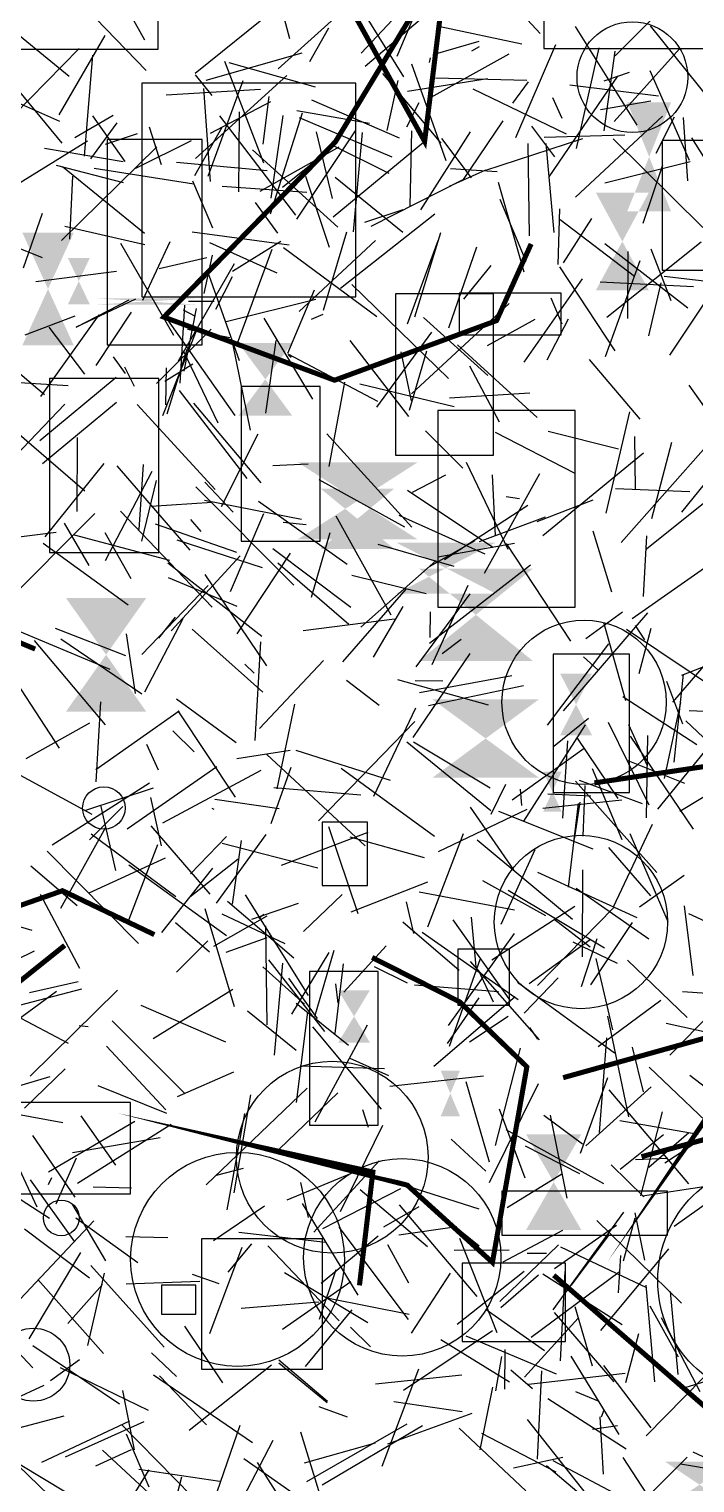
# Model space of a CAD drawing. Extents: x 39652501 to 39653363, y 39457785 to 39458687.
# Drawn here: x 39653187 to 39653252.7, y 39458163.8 to 39458307.1 of the extents above; entities that cross this region are included whole.
import ezdxf

# ---------------------------------------------------------------- set-up
doc = ezdxf.new("R2010")
doc.units = 0
doc.layers.get('0').update_dxf_attribs({"linetype": 'CONTINUOUS'})

msp = doc.modelspace()

# ---------------------------------------------------------------- linework, layer by layer
for p, q in [((39653227.4878, 39458314.3383), (39653223.274, 39458304.3465)), ((39653212.7256, 39458306.0982), (39653210.9605, 39458312.7358)), ((39653189.4522, 39458312.3965), (39653198.5731, 39458302.9648)), ((39653221.2604, 39458311.8654), (39653211.5838, 39458303.1307)), ((39653218.0854, 39458311.7908), (39653223.9279, 39458302.3594)), ((39653227.9506, 39458311.5157), (39653227.0756, 39458302.9327)), ((39653219.746, 39458304.6969), (39653225.5095, 39458310.8071)), ((39653250.4324, 39458310.0565), (39653244.8047, 39458304.4302)), ((39653190.9656, 39458302.3862), (39653182.4297, 39458309.3427)), ((39653198.421, 39458305.9665), (39653197.0366, 39458308.4403)), ((39653211.301, 39458309.0486), (39653203.3855, 39458302.679)), ((39653226.6914, 39458308.9337), (39653220.1614, 39458303.3708)), ((39653237.4048, 39458306.6302), (39653234.9287, 39458309.3002)), ((39653216.5383, 39458307.1435), (39653214.6808, 39458303.841)), ((39653235.5987, 39458305.5718), (39653227.5411, 39458307.2806)), ((39653240.8624, 39458307.2994), (39653246.9425, 39458297.5887)), ((39653248.2581, 39458307.3797), (39653255.4433, 39458298.4566)), ((39653189.9919, 39458298.6079), (39653194.5057, 39458306.4115)), ((39653226.8702, 39458304.5517), (39653231.4045, 39458305.8579)), ((39653182.8115, 39458295.8507), (39653191.9641, 39458305.1332)), ((39653182.9734, 39458304.6027), (39653190.2409, 39458295.8278)), ((39653193.2663, 39458304.4853), (39653192.4436, 39458294.5174)), ((39653204.4806, 39458302.0291), (39653213.9291, 39458304.7176)), ((39653226.4977, 39458303.7596), (39653226.5976, 39458304.2085)), ((39653234.3375, 39458304.5971), (39653226.6242, 39458300.3153)), ((39653231.3923, 39458305.2927), (39653230.6518, 39458304.8695)), ((39653238.9433, 39458305.4887), (39653234.9723, 39458296.3265)), ((39653240.9902, 39458295.2849), (39653243.2325, 39458305.2036)), ((39653244.7842, 39458304.8707), (39653243.7023, 39458297.0287)), ((39653251.1596, 39458305.1157), (39653244.7218, 39458297.9571)), ((39653210.1793, 39458293.8563), (39653206.3128, 39458303.8501)), ((39653215.244, 39458301.3409), (39653206.7385, 39458303.7249)), ((39653227.6497, 39458295.8066), (39653221.9121, 39458302.6708)), ((39653224.7386, 39458303.627), (39653228.1073, 39458294.1196)), ((39653243.7345, 39458301.9535), (39653246.2264, 39458302.8125)), ((39653252.1458, 39458294.1058), (39653248.2666, 39458302.9516)), ((39653203.4107, 39458294.2858), (39653212.4391, 39458302.471)), ((39653205.0665, 39458300.5115), (39653203.4361, 39458302.5364)), ((39653204.2186, 39458301.208), (39653204.8749, 39458292.0186)), ((39653204.6666, 39458292.5497), (39653208.1247, 39458301.9801)), ((39653223.364, 39458301.9918), (39653222.2928, 39458297.0567)), ((39653224.3435, 39458300.9481), (39653232.2251, 39458302.1981)), ((39653227.0835, 39458302.242), (39653236.1046, 39458302.0273)), ((39653234.7201, 39458299.7411), (39653236.2721, 39458301.8705)), ((39653238.3036, 39458292.4835), (39653245.0858, 39458302.4041)), ((39653249.0737, 39458300.4315), (39653240.3523, 39458301.517)), ((39653184.9963, 39458300.2286), (39653190.0193, 39458297.9686)), ((39653209.8361, 39458301.1068), (39653200.5259, 39458300.5446)), ((39653204.891, 39458296.81), (39653210.8585, 39458299.9337)), ((39653210.645, 39458300.4043), (39653210.0534, 39458295.7014)), ((39653214.8739, 39458300.0898), (39653223.5055, 39458296.3508)), ((39653225.46, 39458299.7877), (39653224.2471, 39458297.3857)), ((39653230.7906, 39458301.1582), (39653239.9636, 39458296.7159)), ((39653239.5786, 39458298.2372), (39653238.6687, 39458300.2672)), ((39653243.3726, 39458299.1419), (39653248.3443, 39458299.9745)), ((39653191.5231, 39458296.3629), (39653195.3152, 39458298.5782)), ((39653196.4836, 39458294.002), (39653193.286, 39458298.5006)), ((39653205.7782, 39458298.508), (39653213.2807, 39458288.7013)), ((39653207.7372, 39458298.901), (39653207.6578, 39458291.0178)), ((39653213.9459, 39458298.7529), (39653210.7907, 39458288.802)), ((39653212.0508, 39458298.5535), (39653210.8401, 39458290.377)), ((39653220.5745, 39458297.7507), (39653213.4297, 39458298.9877)), ((39653240.8854, 39458290.4918), (39653249.4881, 39458298.4634)), ((39653248.8498, 39458294.8393), (39653250.6769, 39458298.4016)), ((39653195.6584, 39458297.8253), (39653193.0565, 39458294.2717)), ((39653200.0762, 39458293.6815), (39653198.8743, 39458297.3982)), ((39653203.3675, 39458292.6256), (39653206.06, 39458297.3807)), ((39653213.4095, 39458288.3357), (39653219.1917, 39458297.021)), ((39653213.6493, 39458298.3398), (39653222.792, 39458294.4544)), ((39653215.332, 39458296.9449), (39653216.9031, 39458290.3696)), ((39653224.5911, 39458289.6409), (39653224.7608, 39458297.0433)), ((39653225.6451, 39458289.2517), (39653230.5569, 39458296.9213)), ((39653233.729, 39458298.0271), (39653229.7604, 39458292.1402)), ((39653238.8452, 39458294.4499), (39653236.6094, 39458297.4899)), ((39653251.5133, 39458298.3262), (39653251.9461, 39458292.1076)), ((39653192.7588, 39458296.0017), (39653183.2682, 39458290.1411)), ((39653194.5395, 39458295.7242), (39653197.6918, 39458296.7583)), ((39653197.552, 39458293.3394), (39653203.0377, 39458296.0642)), ((39653212.0099, 39458291.4736), (39653217.0096, 39458295.4948)), ((39653217.0122, 39458288.5679), (39653225.9026, 39458295.9085)), ((39653222.5225, 39458292.8138), (39653217.0295, 39458295.5369)), ((39653219.8584, 39458296.8598), (39653218.9834, 39458287.0768)), ((39653230.6545, 39458292.4102), (39653227.7092, 39458296.262)), ((39653231.969, 39458293.1175), (39653241.6153, 39458296.2739)), ((39653236.1888, 39458295.7871), (39653236.3432, 39458286.6939)), ((39653245.756, 39458296.6145), (39653237.8042, 39458296.3713)), ((39653238.7803, 39458286.999), (39653238.0155, 39458295.7872)), ((39653244.615, 39458296.2554), (39653253.4477, 39458287.4914)), ((39653255.2819, 39458291.6941), (39653252.3763, 39458296.3283)), ((39653188.5481, 39458295.3086), (39653196.2897, 39458294.0176)), ((39653199.6254, 39458295.4494), (39653190.1981, 39458286.2053)), ((39653217.4462, 39458287.5323), (39653209.0495, 39458295.1406)), ((39653217.5673, 39458295.4053), (39653209.7773, 39458291.037)), ((39653196.3192, 39458291.9098), (39653189.7169, 39458293.6149)), ((39653190.3043, 39458293.5115), (39653198.3789, 39458286.9425)), ((39653193.422, 39458293.3477), (39653203.2713, 39458291.81)), ((39653201.5488, 39458293.9537), (39653210.4886, 39458293.1295)), ((39653228.4706, 39458291.5693), (39653232.0525, 39458293.1872)), ((39653228.5783, 39458293.3312), (39653233.1728, 39458293.0241)), ((39653243.7937, 39458291.9034), (39653252.1985, 39458294.002)), ((39653247.5742, 39458287.9372), (39653249.523, 39458293.6666)), ((39653191.2963, 39458292.5616), (39653191.0076, 39458286.3493)), ((39653203.143, 39458292.0859), (39653205.0951, 39458287.4776)), ((39653206.0613, 39458291.5699), (39653214.4155, 39458290.9725)), ((39653216.632, 39458285.5239), (39653214.2907, 39458292.5276)), ((39653217.2126, 39458292.457), (39653223.873, 39458287.0417)), ((39653220.7639, 39458287.6288), (39653229.8287, 39458292.2357)), ((39653233.2672, 39458291.985), (39653235.7942, 39458283.1463)), ((39653211.5466, 39458286.947), (39653209.3554, 39458289.9525)), ((39653236.0225, 39458284.1407), (39653233.4646, 39458290.2533)), ((39653188.3155, 39458288.8882), (39653186.436, 39458283.4775)), ((39653217.7245, 39458281.512), (39653227.0368, 39458288.8612)), ((39653223.8788, 39458289.2559), (39653220.0888, 39458287.9896)), ((39653239.1865, 39458283.8461), (39653239.3684, 39458289.3246)), ((39653239.718, 39458284.0197), (39653242.513, 39458288.4036)), ((39653181.7661, 39458287.1467), (39653188.2959, 39458284.5453)), ((39653198.4161, 39458285.8016), (39653190.5318, 39458287.6036)), ((39653203.0849, 39458287.0703), (39653212.6769, 39458285.7963)), ((39653218.332, 39458287.0254), (39653216.0148, 39458279.3093)), ((39653227.5791, 39458286.9768), (39653225.0286, 39458278.6737)), ((39653246.7057, 39458282.6593), (39653239.3766, 39458288.2465)), ((39653201.2811, 39458276.8718), (39653196.069, 39458285.9341)), ((39653198.2369, 39458280.354), (39653200.9236, 39458286.1268)), ((39653211.4894, 39458282.9881), (39653204.823, 39458285.9981)), ((39653211.8302, 39458286.1179), (39653207.0866, 39458283.1629)), ((39653221.2911, 39458278.7071), (39653212.09, 39458285.4845)), ((39653213.6325, 39458279.2295), (39653221.1619, 39458286.2243)), ((39653227.3104, 39458286.2006), (39653224.3114, 39458277.987)), ((39653231.1515, 39458285.5508), (39653228.3716, 39458277.5914)), ((39653251.9882, 39458279.567), (39653243.7974, 39458285.8853)), ((39653243.9734, 39458278.6566), (39653253.277, 39458286.0814)), ((39653199.8311, 39458283.4468), (39653204.5553, 39458284.5422)), ((39653204.2854, 39458281.0081), (39653205.0892, 39458284.7713)), ((39653210.9641, 39458285.3417), (39653207.5392, 39458276.0854)), ((39653247.256, 39458284.2137), (39653243.8222, 39458274.7402)), ((39653246.0694, 39458285.1337), (39653246.0254, 39458278.5283)), ((39653248.3278, 39458285.389), (39653250.2898, 39458280.3229)), ((39653195.6247, 39458283.1678), (39653187.666, 39458282.1312)), ((39653201.7358, 39458274.3694), (39653207.2634, 39458283.9675)), ((39653207.7488, 39458274.375), (39653204.5987, 39458283.2364)), ((39653207.0562, 39458282.6282), (39653205.395, 39458279.4086)), ((39653229.873, 39458280.4396), (39653232.5854, 39458283.7428)), ((39653239.3369, 39458283.6396), (39653244.7841, 39458275.3462)), ((39653249.6601, 39458282.7), (39653255.8421, 39458281.972)), ((39653215.1214, 39458281.3416), (39653212.5034, 39458275.095)), ((39653218.8525, 39458281.8691), (39653228.382, 39458272.6208)), ((39653235.8341, 39458274.2363), (39653241.5943, 39458282.4462)), ((39653252.5226, 39458281.6701), (39653243.3432, 39458282.1282)), ((39653249.3193, 39458282.0505), (39653248.0911, 39458276.8409)), ((39653254.7041, 39458281.7299), (39653250.1699, 39458274.9109)), ((39653191.6534, 39458277.6886), (39653196.8975, 39458280.3842)), ((39653197.5092, 39458280.4259), (39653191.6666, 39458277.6775)), ((39653202.324, 39458279.8339), (39653201.8819, 39458272.1626)), ((39653205.2572, 39458280.1929), (39653202.7289, 39458280.2149)), ((39653215.3017, 39458280.4047), (39653206.4596, 39458278.1978)), ((39653224.7141, 39458271.1033), (39653234.3653, 39458280.0065)), ((39653239.6003, 39458277.9845), (39653238.5011, 39458280.5262)), ((39653186.6314, 39458276.9167), (39653191.5613, 39458278.8119)), ((39653188.1761, 39458270.8614), (39653193.9279, 39458278.9035)), ((39653193.6407, 39458273.9061), (39653197.1019, 39458279.1663)), ((39653207.3354, 39458268.9833), (39653200.474, 39458278.7384)), ((39653203.4338, 39458278.7184), (39653202.241, 39458279.3625)), ((39653202.3125, 39458273.3557), (39653203.5335, 39458279.5233)), ((39653215.009, 39458270.5762), (39653210.185, 39458278.5728)), ((39653214.8509, 39458278.4522), (39653216.0145, 39458278.9544)), ((39653225.8954, 39458278.634), (39653232.2375, 39458272.9137)), ((39653232.2151, 39458275.8848), (39653236.9252, 39458278.4697)), ((39653240.1626, 39458278.4843), (39653238.0721, 39458274.4133)), ((39653192.5218, 39458273.0451), (39653188.9934, 39458277.6697)), ((39653204.9597, 39458277.4831), (39653199.5881, 39458272.1235)), ((39653200.2055, 39458268.9898), (39653203.5455, 39458277.41)), ((39653206.8149, 39458276.6199), (39653202.6193, 39458277.4605)), ((39653226.6952, 39458277.1952), (39653221.2719, 39458269.7906)), ((39653182.8643, 39458275.8324), (39653188.5376, 39458271.0555)), ((39653200.6332, 39458269.1474), (39653202.6005, 39458275.5262)), ((39653208.8561, 39458267.5176), (39653207.1024, 39458276.0769)), ((39653210.3537, 39458269.2176), (39653211.3659, 39458276.3555)), ((39653218.654, 39458276.3727), (39653224.4143, 39458268.891)), ((39653229.2473, 39458275.9339), (39653237.1338, 39458268.7687)), ((39653196.5086, 39458273.1067), (39653195.3218, 39458274.745)), ((39653203.1661, 39458274.0381), (39653200.3844, 39458272.3355)), ((39653205.6576, 39458268.2202), (39653202.2542, 39458275.357)), ((39653212.5179, 39458275.0621), (39653221.3737, 39458270.3896)), ((39653212.864, 39458274.7019), (39653212.587, 39458274.9264)), ((39653223.6793, 39458275.2618), (39653224.6975, 39458270.4319)), ((39653226.2179, 39458275.3305), (39653224.4897, 39458269.4515)), ((39653247.2728, 39458268.5994), (39653242.2759, 39458274.4991)), ((39653188.0559, 39458266.5253), (39653195.5985, 39458272.7677)), ((39653197.4049, 39458271.8206), (39653196.4681, 39458273.7419)), ((39653200.5381, 39458273.6801), (39653200.4581, 39458270.0387)), ((39653230.4594, 39458273.8695), (39653233.3819, 39458268.3494)), ((39653181.6805, 39458272.4812), (39653190.8605, 39458271.9235)), ((39653208.5302, 39458262.7824), (39653201.8528, 39458271.4358)), ((39653216.6152, 39458263.9332), (39653218.1479, 39458272.2639)), ((39653228.9416, 39458269.8239), (39653219.6168, 39458272.074)), ((39653228.4629, 39458270.7149), (39653236.4028, 39458271.2033)), ((39653252.067, 39458271.9544), (39653258.9564, 39458262.2165)), ((39653184.3052, 39458263.5604), (39653190.5331, 39458270.1002)), ((39653195.6338, 39458270.2623), (39653188.3398, 39458264.226)), ((39653205.3606, 39458261.6981), (39653197.6593, 39458270.0701)), ((39653209.9091, 39458262.3513), (39653203.2438, 39458270.1775)), ((39653183.6785, 39458269.1596), (39653192.5024, 39458261.5506)), ((39653243.9316, 39458259.3587), (39653246.254, 39458269.3208)), ((39653259.2373, 39458269.1982), (39653251.3501, 39458259.4374)), ((39653209.579, 39458267.1234), (39653205.9554, 39458259.9587)), ((39653224.7698, 39458257.9752), (39653216.3652, 39458267.1601)), ((39653226.1228, 39458267.4615), (39653229.7842, 39458263.7957)), ((39653232.9677, 39458267.3193), (39653240.7809, 39458263.3317)), ((39653238.1944, 39458267.4337), (39653245.1514, 39458265.6823)), ((39653246.7168, 39458266.9063), (39653246.7968, 39458261.7278)), ((39653191.7428, 39458266.8164), (39653191.7249, 39458259.51)), ((39653254.0193, 39458266.1914), (39653245.389, 39458256.4612)), ((39653250.3757, 39458266.3204), (39653248.3854, 39458258.7923)), ((39653188.6058, 39458257.01), (39653194.4226, 39458264.2549)), ((39653202.8854, 39458255.714), (39653195.6973, 39458264.003)), ((39653197.8812, 39458257.7467), (39653198.2889, 39458264.1521)), ((39653211.0496, 39458264.0424), (39653214.5418, 39458264.2192)), ((39653234.275, 39458255.7616), (39653230.1462, 39458264.3325)), ((39653237.6768, 39458257.1572), (39653247.5971, 39458265.2992)), ((39653199.1241, 39458263.4496), (39653194.5012, 39458254.6419)), ((39653198.134, 39458256.5913), (39653199.5937, 39458262.5544)), ((39653215.5958, 39458262.6742), (39653224.0399, 39458258.0176)), ((39653224.8102, 39458261.4264), (39653228.112, 39458263.1368)), ((39653231.9171, 39458253.4241), (39653237.3688, 39458263.254)), ((39653233.0081, 39458257.1286), (39653232.7084, 39458263.1233)), ((39653203.4501, 39458261.9557), (39653213.1236, 39458252.2495)), ((39653207.1321, 39458259.4441), (39653204.3334, 39458262.3907)), ((39653224.3156, 39458261.6259), (39653232.742, 39458255.9986)), ((39653244.8409, 39458261.7951), (39653252.1804, 39458261.4885)), ((39653255.018, 39458261.4761), (39653247.9118, 39458255.8051)), ((39653199.051, 39458260.0394), (39653205.069, 39458260.4368)), ((39653204.3013, 39458260.6167), (39653213.8881, 39458258.7527)), ((39653218.38, 39458254.2831), (39653209.6213, 39458260.4957)), ((39653236.2004, 39458260.0996), (39653227.9773, 39458254.761)), ((39653234.0462, 39458261.0087), (39653235.3737, 39458260.8011)), ((39653242.6132, 39458260.6259), (39653237.0861, 39458258.4852)), ((39653193.4898, 39458259.3224), (39653184.2957, 39458250.0877)), ((39653190.4624, 39458258.3518), (39653192.9107, 39458254.1907)), ((39653205.0708, 39458250.0787), (39653196.0169, 39458259.5588)), ((39653207.5036, 39458255.4592), (39653199.4855, 39458258.2627)), ((39653203.9668, 39458257.5337), (39653202.9728, 39458258.7206)), ((39653206.8678, 39458251.641), (39653210.1676, 39458259.3154)), ((39653214.3399, 39458258.2094), (39653212.0728, 39458258.4243)), ((39653217.277, 39458259.0743), (39653222.6942, 39458249.334)), ((39653232.0046, 39458255.3208), (39653223.5002, 39458259.1277)), ((39653231.4331, 39458256.565), (39653237.9487, 39458258.9945)), ((39653189.6814, 39458257.4509), (39653183.4083, 39458256.6781)), ((39653200.8778, 39458254.6705), (39653191.4787, 39458257.1905)), ((39653194.4736, 39458257.4526), (39653197.0609, 39458252.9247)), ((39653214.8513, 39458251.0767), (39653216.6906, 39458257.4392)), ((39653242.6161, 39458257.5948), (39653244.4621, 39458251.582)), ((39653247.6044, 39458251.1502), (39653247.9455, 39458257.1148)), ((39653188.3948, 39458256.3805), (39653196.7837, 39458250.3271)), ((39653210.0375, 39458253.9654), (39653201.6174, 39458256.6979)), ((39653212.7443, 39458255.392), (39653207.4968, 39458247.4437)), ((39653218.7333, 39458250.0657), (39653211.0435, 39458255.8248)), ((39653221.4084, 39458256.3103), (39653228.8922, 39458254.1197)), ((39653226.5174, 39458254.1099), (39653231.0198, 39458256.6434)), ((39653227.3176, 39458255.0597), (39653234.8816, 39458256.409)), ((39653240.4456, 39458246.7428), (39653234.0809, 39458256.348)), ((39653246.499, 39458248.9593), (39653255.9067, 39458255.5767)), ((39653200.6971, 39458254.459), (39653209.9514, 39458247.2158)), ((39653201.0115, 39458247.7553), (39653207.8274, 39458255.1502)), ((39653218.5473, 39458248.3836), (39653211.5412, 39458254.4108)), ((39653219.7305, 39458248.1061), (39653227.1346, 39458254.6373)), ((39653226.5116, 39458246.5303), (39653236.4485, 39458254.2648)), ((39653207.5445, 39458250.1374), (39653200.753, 39458252.9766)), ((39653204.346, 39458253.3203), (39653210.4174, 39458244.2904)), ((39653226.1809, 39458251.3942), (39653218.8454, 39458253.191)), ((39653204.6699, 39458252.2218), (39653198.1264, 39458245.427)), ((39653224.159, 39458251.8642), (39653217.9276, 39458244.7098)), ((39653225.1731, 39458244.2116), (39653230.5228, 39458251.4157)), ((39653230.2676, 39458252.206), (39653226.7452, 39458244.3885)), ((39653220.9797, 39458245.1747), (39653223.901, 39458250.1419)), ((39653202.187, 39458248.9465), (39653198.3846, 39458241.6957)), ((39653201.42, 39458249.1042), (39653199.7792, 39458247.0303)), ((39653223.0382, 39458248.8901), (39653214.0475, 39458247.7593)), ((39653226.5606, 39458247.089), (39653226.6047, 39458249.6158)), ((39653239.7089, 39458239.8775), (39653248.0493, 39458249.5347)), ((39653245.5412, 39458249.5929), (39653241.9077, 39458246.9636)), ((39653245.8531, 39458240.8678), (39653243.6973, 39458248.589)), ((39653247.7308, 39458246.852), (39653246.829, 39458248.2654)), ((39653185.0809, 39458248.1086), (39653194.9848, 39458243.9715)), ((39653194.5534, 39458238.4949), (39653187.5426, 39458246.8146)), ((39653196.5633, 39458245.2802), (39653189.6165, 39458247.9865)), ((39653198.122, 39458241.5237), (39653190.1364, 39458246.9422)), ((39653197.5049, 39458241.5667), (39653196.6321, 39458247.4434)), ((39653210.0562, 39458241.7044), (39653203.0991, 39458247.9275)), ((39653227.7636, 39458245.5285), (39653229.616, 39458246.9335)), ((39653245.9266, 39458247.9067), (39653255.2131, 39458241.6997)), ((39653247.1897, 39458243.5536), (39653248.3639, 39458248.0179)), ((39653250.5098, 39458240.7108), (39653256.2043, 39458247.3547)), ((39653261.093, 39458247.1603), (39653251.3389, 39458243.3434)), ((39653183.6184, 39458245.9087), (39653189.9805, 39458236.1966)), ((39653209.8289, 39458246.6761), (39653209.2708, 39458236.9614)), ((39653224.8914, 39458237.2326), (39653230.5129, 39458245.5245)), ((39653244.1613, 39458246.4871), (39653238.1182, 39458238.4613)), ((39653208.3015, 39458244.4663), (39653209.2105, 39458243.5847)), ((39653216.0529, 39458244.8309), (39653209.7324, 39458238.1243)), ((39653241.6746, 39458245.1862), (39653243.1146, 39458243.9063)), ((39653218.3228, 39458242.8832), (39653221.5511, 39458240.4404)), ((39653232.3357, 39458240.4437), (39653223.3677, 39458242.922)), ((39653227.804, 39458242.7787), (39653225.0813, 39458242.826)), ((39653225.5109, 39458241.6914), (39653234.6162, 39458243.366)), ((39653251.495, 39458238.5657), (39653249.9137, 39458242.7569)), ((39653251.5018, 39458243.4814), (39653250.6019, 39458234.8119)), ((39653226.4073, 39458240.4052), (39653235.7626, 39458242.3629)), ((39653245.5522, 39458241.2809), (39653252.8657, 39458236.5459)), ((39653193.583, 39458234.074), (39653201.8219, 39458239.8688)), ((39653194.0415, 39458240.7587), (39653193.5848, 39458232.8773)), ((39653207.42, 39458236.706), (39653201.5403, 39458241.0106)), ((39653207.37, 39458231.3702), (39653201.7293, 39458239.8821)), ((39653213.1792, 39458240.5309), (39653211.4539, 39458232.2007)), ((39653225.136, 39458240.118), (39653220.9793, 39458231.4244)), ((39653249.6855, 39458233.1891), (39653251.2976, 39458240.6845)), ((39653259.0874, 39458239.5489), (39653252.0979, 39458239.867)), ((39653186.7136, 39458235.177), (39653193.0035, 39458238.6742)), ((39653215.5381, 39458229.043), (39653225.0415, 39458238.8043)), ((39653235.7918, 39458228.9867), (39653241.8742, 39458238.4771)), ((39653238.7467, 39458236.3766), (39653242.1922, 39458239.1587)), ((39653248.1668, 39458230.5672), (39653244.1593, 39458238.7158)), ((39653247.9971, 39458234.4453), (39653246.1531, 39458238.4917)), ((39653249.0324, 39458230.195), (39653256.1356, 39458238.9213)), ((39653256.3276, 39458234.5774), (39653251.7753, 39458238.8793)), ((39653201.1994, 39458237.9087), (39653203.282, 39458235.833)), ((39653224.2508, 39458236.8126), (39653232.5599, 39458230.0603)), ((39653224.939, 39458236.8265), (39653232.4685, 39458232.2935)), ((39653239.6603, 39458229.3057), (39653240.1574, 39458236.9041)), ((39653245.1047, 39458231.2448), (39653241.0861, 39458237.187)), ((39653252.5428, 39458228.2082), (39653246.3112, 39458237.3677)), ((39653247.9135, 39458229.334), (39653248.0272, 39458237.4247)), ((39653199.7652, 39458234.0137), (39653198.6177, 39458236.5572)), ((39653212.7746, 39458235.9674), (39653207.5075, 39458235.1275)), ((39653210.4585, 39458235.5654), (39653220.1649, 39458226.574)), ((39653213.3133, 39458236.0042), (39653222.6299, 39458233.0492)), ((39653241.7673, 39458236.1519), (39653234.658, 39458231.0511)), ((39653193.249, 39458229.6592), (39653183.9651, 39458234.6749)), ((39653196.6849, 39458228.2581), (39653205.5331, 39458234.4014)), ((39653200.1949, 39458228.8435), (39653209.9065, 39458234.0264)), ((39653212.8159, 39458234.2742), (39653210.8587, 39458228.747)), ((39653217.7903, 39458234.212), (39653226.9828, 39458227.5335)), ((39653245.5027, 39458227.1721), (39653242.5754, 39458234.1547)), ((39653246.0463, 39458234.9723), (39653251.6395, 39458232.7448)), ((39653251.1894, 39458229.9753), (39653257.8841, 39458234.0285)), ((39653198.8953, 39458232.7317), (39653189.2959, 39458226.6224)), ((39653232.5803, 39458229.6873), (39653234.0148, 39458232.6368)), ((39653240.8945, 39458232.9403), (39653248.935, 39458223.9523)), ((39653247.5102, 39458230.6959), (39653241.3066, 39458233.0008)), ((39653241.8058, 39458232.5291), (39653241.6079, 39458227.5066)), ((39653199.2485, 39458232.2348), (39653192.487, 39458230.002)), ((39653200.0834, 39458226.5757), (39653199.0117, 39458231.3322)), ((39653205.3452, 39458231.1509), (39653211.6667, 39458230.2537)), ((39653211.1573, 39458232.3198), (39653219.742, 39458231.6017)), ((39653235.4506, 39458232.1495), (39653235.5774, 39458230.5413)), ((39653245.4758, 39458231.0722), (39653237.6924, 39458230.2544)), ((39653238.1867, 39458231.6973), (39653242.4262, 39458231.4964)), ((39653196.2644, 39458230.4441), (39653192.9684, 39458227.1616)), ((39653195.5636, 39458224.1356), (39653194.0819, 39458230.579)), ((39653205.051, 39458230.2789), (39653205.2418, 39458230.1814)), ((39653236.0845, 39458230.134), (39653227.3547, 39458225.9842)), ((39653230.5247, 39458230.3818), (39653234.7821, 39458224.2171)), ((39653242.657, 39458226.2295), (39653233.3472, 39458229.9425)), ((39653240.2024, 39458222.4992), (39653241.2016, 39458230.7271)), ((39653240.8075, 39458227.2313), (39653241.3495, 39458230.8831)), ((39653194.5543, 39458228.39), (39653190.1217, 39458220.3901)), ((39653199.0082, 39458228.5233), (39653204.8534, 39458221.7977)), ((39653216.5412, 39458228.4622), (39653219.4224, 39458219.9111)), ((39653244.6477, 39458220.5643), (39653248.4987, 39458228.6932)), ((39653201.4733, 39458221.5531), (39653193.1297, 39458227.7066)), ((39653202.9291, 39458223.7978), (39653206.471, 39458227.4939)), ((39653210.3633, 39458227.6964), (39653205.4595, 39458220.9182)), ((39653215.4977, 39458224.3517), (39653206.0384, 39458226.8107)), ((39653207.0812, 39458220.8074), (39653207.9728, 39458227.0977)), ((39653211.9051, 39458224.6722), (39653220.4501, 39458227.9131)), ((39653226.0185, 39458225.3716), (39653218.6656, 39458227.4057)), ((39653229.8177, 39458227.7469), (39653226.3162, 39458218.5524)), ((39653240.6023, 39458219.2994), (39653231.2062, 39458227.1319)), ((39653246.2722, 39458227.7956), (39653250.0109, 39458219.1122)), ((39653197.7961, 39458216.9459), (39653188.786, 39458226.0319)), ((39653192.9452, 39458221.9418), (39653200.4509, 39458225.3835)), ((39653199.6869, 39458226.6526), (39653196.6979, 39458218.8791)), ((39653202.8695, 39458221.538), (39653207.6211, 39458225.281)), ((39653236.891, 39458226.17), (39653233.5396, 39458218.8151)), ((39653244.143, 39458226.4119), (39653248.2875, 39458221.6492)), ((39653191.7571, 39458220.6568), (39653187.1972, 39458224.5728)), ((39653206.4871, 39458217.6846), (39653196.8334, 39458224.6587)), ((39653205.1015, 39458224.3614), (39653200.0609, 39458218.0135)), ((39653237.1428, 39458223.958), (39653246.9585, 39458219.4905)), ((39653241.602, 39458215.6407), (39653241.6148, 39458224.2028)), ((39653226.2972, 39458222.9801), (39653218.7365, 39458220.0319)), ((39653237.9834, 39458219.6778), (39653231.7731, 39458223.115)), ((39653247.1997, 39458220.5431), (39653251.6168, 39458223.6881)), ((39653192.0037, 39458214.4939), (39653188.1286, 39458221.7752)), ((39653213.135, 39458215.4911), (39653206.5755, 39458221.0806)), ((39653208.3231, 39458221.7332), (39653214.5303, 39458211.81)), ((39653214.0693, 39458218.115), (39653217.8949, 39458221.7789)), ((39653224.1969, 39458221.0496), (39653224.9241, 39458217.9399)), ((39653225.497, 39458222.0303), (39653234.8747, 39458220.2663)), ((39653243.7729, 39458216.4797), (39653234.2604, 39458222.1573)), ((39653240.9628, 39458222.3864), (39653248.144, 39458217.4048)), ((39653179.921, 39458220.3534), (39653187.2907, 39458218.2727)), ((39653207.2705, 39458210.6855), (39653204.3717, 39458220.3457)), ((39653210.4575, 39458219.6268), (39653205.2035, 39458216.6451)), ((39653206.0147, 39458219.8626), (39653212.2239, 39458216.9375)), ((39653208.9849, 39458219.3546), (39653213.5891, 39458220.9138)), ((39653210.1773, 39458219.8134), (39653209.6757, 39458219.4201)), ((39653240.8359, 39458220.5755), (39653232.6642, 39458215.3149)), ((39653237.1558, 39458212.7985), (39653244.663, 39458220.4594)), ((39653252.5144, 39458213.7812), (39653251.6394, 39458220.6497)), ((39653252.0473, 39458219.9102), (39653259.5175, 39458216.4016)), ((39653204.8136, 39458216.0953), (39653201.4464, 39458218.9728)), ((39653210.507, 39458208.9323), (39653210.3677, 39458218.6997)), ((39653229.4207, 39458214.2737), (39653223.8682, 39458219.0591)), ((39653234.534, 39458211.2473), (39653228.8287, 39458219.2784)), ((39653231.1284, 39458214.3065), (39653230.6285, 39458219.5218)), ((39653238.7577, 39458219.3834), (39653242.3562, 39458216.6231)), ((39653246.5, 39458219.0117), (39653242.385, 39458212.883)), ((39653201.5382, 39458214.122), (39653204.6479, 39458217.2073)), ((39653210.4426, 39458217.5117), (39653206.4206, 39458216.0708)), ((39653222.2326, 39458216.7057), (39653218.0594, 39458212.1504)), ((39653235.254, 39458211.4038), (39653225.7931, 39458218.0299)), ((39653228.384, 39458208.8781), (39653234.891, 39458217.9297)), ((39653236.3301, 39458212.9931), (39653242.3499, 39458217.3249)), ((39653245.0341, 39458214.974), (39653240.6647, 39458217.0889)), ((39653242.9953, 39458217.4166), (39653241.474, 39458212.6637)), ((39653187.5143, 39458216.1923), (39653181.0792, 39458213.0256)), ((39653210.6358, 39458215.3366), (39653216.1318, 39458208.2771)), ((39653216.5671, 39458216.0645), (39653212.8817, 39458209.9835)), ((39653215.1911, 39458209.7441), (39653217.0978, 39458216.288)), ((39653228.4792, 39458206.8258), (39653231.546, 39458215.4508)), ((39653244.5943, 39458208.43), (39653242.9466, 39458215.4783)), ((39653246.0323, 39458215.3112), (39653251.898, 39458209.6451)), ((39653210.0615, 39458214.6512), (39653214.1791, 39458210.9798)), ((39653211.9883, 39458214.9933), (39653211.1856, 39458205.923)), ((39653217.995, 39458214.952), (39653217.1727, 39458208.0593)), ((39653221.0354, 39458214.6844), (39653224.3126, 39458213.0598)), ((39653230.5199, 39458215.1776), (39653237.3025, 39458207.4477)), ((39653231.31, 39458214.3344), (39653232.7854, 39458211.2065)), ((39653192.1767, 39458212.4535), (39653182.8508, 39458210.0183)), ((39653187.0485, 39458212.1246), (39653191.8512, 39458213.208)), ((39653207.0927, 39458212.4036), (39653199.2456, 39458207.5351)), ((39653215.4713, 39458209.5575), (39653212.6256, 39458213.513)), ((39653217.2457, 39458212.9536), (39653217.4699, 39458211.0481)), ((39653233.3214, 39458212.1633), (39653225.0095, 39458212.8259)), ((39653235.18, 39458213.1379), (39653244.7566, 39458206.182)), ((39653239.1907, 39458213.5706), (39653235.8483, 39458210.0777)), ((39653181.0216, 39458212.3007), (39653190.8752, 39458207.1086)), ((39653189.7299, 39458212.2152), (39653184.7666, 39458208.5513)), ((39653195.7227, 39458212.3555), (39653187.113, 39458203.8571)), ((39653213.3595, 39458211.0702), (39653218.5152, 39458206.9164)), ((39653234.9603, 39458211.6802), (39653226.9394, 39458204.8294)), ((39653231.3504, 39458211.5847), (39653228.2507, 39458207.0991)), ((39653249.313, 39458211.3141), (39653243.1337, 39458206.749)), ((39653256.3666, 39458212.2604), (39653250.1954, 39458205.9374)), ((39653251.4643, 39458212.1959), (39653261.105, 39458211.5953)), ((39653198.0292, 39458210.8727), (39653206.3914, 39458207.2589)), ((39653213.358, 39458206.3849), (39653208.5457, 39458210.2839)), ((39653213.3782, 39458201.2895), (39653214.5095, 39458210.1797)), ((39653230.4315, 39458207.2636), (39653234.2601, 39458209.7796)), ((39653244.0613, 39458209.7719), (39653246.114, 39458199.851)), ((39653192.826, 39458208.741), (39653191.9569, 39458208.84)), ((39653202.3735, 39458202.1703), (39653195.2059, 39458209.3084)), ((39653221.765, 39458200.6035), (39653215.0094, 39458208.7442)), ((39653220.3385, 39458208.8817), (39653215.2005, 39458199.3345)), ((39653236.3527, 39458208.679), (39653237.1437, 39458207.5129)), ((39653249.8571, 39458209.1011), (39653254.4621, 39458208.0595)), ((39653200.5053, 39458200.5511), (39653194.6509, 39458206.8174)), ((39653243.9426, 39458207.6408), (39653243.2415, 39458198.314)), ((39653247.6068, 39458202.3247), (39653246.5235, 39458206.7337)), ((39653218.6607, 39458205.6382), (39653222.4681, 39458203.9194)), ((39653235.4544, 39458206.6118), (39653232.9695, 39458197.0452)), ((39653181.1691, 39458201.4834), (39653189.0957, 39458203.8484)), ((39653190.5686, 39458204.5816), (39653186.5532, 39458200.7051)), ((39653201.6478, 39458201.875), (39653207.208, 39458204.2794)), ((39653222.0558, 39458204.5983), (39653213.7435, 39458204.8647)), ((39653222.5907, 39458202.8892), (39653231.8351, 39458203.9123)), ((39653256.5973, 39458196.7249), (39653248.1766, 39458204.7544)), ((39653261.3496, 39458196.9041), (39653252.166, 39458203.9299)), ((39653193.7978, 39458202.9651), (39653200.5714, 39458200.2163)), ((39653204.4791, 39458193.1697), (39653214.4303, 39458202.6714)), ((39653232.4092, 39458195.3956), (39653230.1189, 39458203.3258)), ((39653237.226, 39458203.1176), (39653232.3873, 39458193.349)), ((39653241.3852, 39458196.27), (39653244.0979, 39458203.7451)), ((39653241.9269, 39458196.9963), (39653248.3652, 39458202.814)), ((39653244.1901, 39458202.5345), (39653252.0587, 39458193.2433)), ((39653208.8354, 39458202.0152), (39653207.2147, 39458192.3667)), ((39653211.6686, 39458196.6632), (39653217.4649, 39458202.2295)), ((39653249.7018, 39458195.3435), (39653258.8231, 39458201.2854)), ((39653182.4586, 39458200.7629), (39653190.3525, 39458199.3128)), ((39653187.8021, 39458190.9739), (39653183.7735, 39458199.6118)), ((39653192.1123, 39458199.9501), (39653195.5465, 39458195.1034)), ((39653206.5376, 39458190.6842), (39653208.2952, 39458200.2046)), ((39653219.8949, 39458200.5916), (39653220.4516, 39458198.8498)), ((39653235.9369, 39458193.8249), (39653233.3948, 39458200.6049)), ((39653241.5818, 39458197.1729), (39653237.7814, 39458199.9873)), ((39653238.3915, 39458200.0356), (39653240.053, 39458191.8539)), ((39653245.284, 39458199.4873), (39653253.0053, 39458198.1589)), ((39653249.4418, 39458200.3561), (39653247.3095, 39458192.0908)), ((39653188.9268, 39458194.4539), (39653197.428, 39458199.4197)), ((39653201.0388, 39458199.1173), (39653191.7983, 39458193.2998)), ((39653217.7398, 39458190.5228), (39653221.9117, 39458199.0283)), ((39653243.6802, 39458193.2697), (39653234.0532, 39458198.5749)), ((39653249.5836, 39458198.0813), (39653245.2906, 39458194.6708)), ((39653248.1196, 39458194.9166), (39653252.0857, 39458198.3138)), ((39653187.3431, 39458198.0228), (39653191.5152, 39458191.9334)), ((39653199.9483, 39458197.8014), (39653191.2861, 39458196.3191)), ((39653232.0502, 39458194.5137), (39653228.638, 39458197.6518)), ((39653241.3309, 39458194.2406), (39653235.9667, 39458196.9547)), ((39653189.0224, 39458189.8294), (39653179.8852, 39458195.7622)), ((39653191.66, 39458195.7926), (39653189.6445, 39458191.2612)), ((39653221.5448, 39458195.5171), (39653215.1084, 39458188.4861)), ((39653249.9984, 39458195.7565), (39653246.8218, 39458195.633)), ((39653189.2286, 39458193.8572), (39653188.889, 39458193.173)), ((39653208.1135, 39458194.7847), (39653205.4533, 39458194.0941)), ((39653219.718, 39458194.6851), (39653212.4172, 39458191.6483)), ((39653239.5584, 39458194.1978), (39653234.1504, 39458190.8904)), ((39653247.6284, 39458191.9933), (39653244.4064, 39458195.1274)), ((39653191.5279, 39458187.5504), (39653187.1645, 39458193.6647)), ((39653193.3436, 39458192.9739), (39653197.1288, 39458192.8697)), ((39653213.7766, 39458193.4045), (39653214.5446, 39458189.952)), ((39653223.6307, 39458192.7603), (39653215.9401, 39458188.8253)), ((39653226.3034, 39458187.0621), (39653219.652, 39458192.6765)), ((39653224.4737, 39458192.9817), (39653231.3536, 39458190.7924)), ((39653247.4982, 39458192.0651), (39653253.9796, 39458193.0689)), ((39653255.4053, 39458192.4537), (39653250.636, 39458189.0527)), ((39653194.5832, 39458185.6775), (39653191.3184, 39458191.1889)), ((39653205.1832, 39458187.6742), (39653210.2134, 39458191.088)), ((39653219.4777, 39458182.2925), (39653213.9895, 39458191.3262)), ((39653222.001, 39458189.0189), (39653225.4781, 39458191.0342)), ((39653223.5091, 39458191.1799), (39653231.179, 39458182.1579)), ((39653231.4071, 39458187.1116), (39653225.5734, 39458191.8113)), ((39653193.3936, 39458189.6286), (39653186.1457, 39458181.8803)), ((39653191.6389, 39458189.91), (39653197.7445, 39458185.5038)), ((39653238.7063, 39458180.8384), (39653245.6807, 39458190.4751)), ((39653251.3523, 39458181.496), (39653243.0006, 39458189.659)), ((39653245.642, 39458185.6709), (39653246.7811, 39458189.9208)), ((39653246.7667, 39458190.391), (39653247.6919, 39458185.7455)), ((39653186.5732, 39458188.8099), (39653192.9708, 39458184.003)), ((39653200.6947, 39458187.9489), (39653196.5373, 39458188.0317)), ((39653216.2297, 39458187.4888), (39653207.6955, 39458188.4675)), ((39653221.4343, 39458188.105), (39653215.818, 39458183.4347)), ((39653224.4189, 39458179.8826), (39653217.6009, 39458188.9955)), ((39653223.4726, 39458188.2346), (39653229.2066, 39458189.0385)), ((39653239.6329, 39458188.6515), (39653233.7328, 39458185.5429)), ((39653238.8279, 39458184.8991), (39653244.9544, 39458189.1761)), ((39653244.2194, 39458188.2541), (39653240.4651, 39458183.2843)), ((39653204.8285, 39458178.5251), (39653208.0276, 39458187.0085)), ((39653208.9512, 39458187.3347), (39653206.6104, 39458184.5377)), ((39653217.5884, 39458179.7514), (39653210.5597, 39458187.1451)), ((39653222.3672, 39458187.2839), (39653224.4241, 39458183.5173)), ((39653234.3442, 39458186.7362), (39653228.9385, 39458186.7041)), ((39653229.4678, 39458187.9159), (39653233.1268, 39458178.6196)), ((39653239.2311, 39458187.2577), (39653233.4439, 39458181.6505)), ((39653239.4205, 39458187.0572), (39653247.8933, 39458183.0331)), ((39653250.0709, 39458186.8569), (39653243.3762, 39458178.8147)), ((39653187.0259, 39458177.9936), (39653192.112, 39458186.4983)), ((39653193.1115, 39458185.2216), (39653200.3336, 39458177.1678)), ((39653236.1446, 39458186.4159), (39653238.0363, 39458186.4294)), ((39653245.1326, 39458182.5151), (39653245.3718, 39458186.1915)), ((39653187.8656, 39458183.8182), (39653194.3474, 39458176.5474)), ((39653192.7957, 39458177.3187), (39653194.4378, 39458184.4662)), ((39653205.7575, 39458183.3989), (39653203.1409, 39458184.318)), ((39653220.4337, 39458179.5457), (39653212.2169, 39458184.4854)), ((39653215.6395, 39458179.9112), (39653217.3053, 39458184.8185)), ((39653224.7116, 39458178.5496), (39653228.5689, 39458184.469)), ((39653229.2265, 39458179.4273), (39653235.8385, 39458184.6379)), ((39653237.2663, 39458184.2457), (39653233.5207, 39458181.0227)), ((39653245.1999, 39458184.5465), (39653236.5143, 39458178.1022)), ((39653245.4998, 39458179.3563), (39653237.6911, 39458184.368)), ((39653239.408, 39458175.8019), (39653239.8901, 39458184.6164)), ((39653180.1238, 39458182.858), (39653187.377, 39458175.1258)), ((39653190.8363, 39458179.4979), (39653194.2585, 39458183.3282)), ((39653196.595, 39458183.4145), (39653203.8573, 39458183.6633)), ((39653218.75, 39458183.6045), (39653211.9888, 39458178.8937)), ((39653248.7175, 39458173.7419), (39653247.8735, 39458183.2735)), ((39653250.2358, 39458182.6564), (39653250.9785, 39458174.4713)), ((39653215.5722, 39458181.6003), (39653207.9317, 39458180.9583)), ((39653216.5507, 39458181.9804), (39653224.4907, 39458180.4065)), ((39653232.0891, 39458180.8778), (39653237.8523, 39458176.8277)), ((39653240.8474, 39458181.1675), (39653242.5295, 39458175.3315)), ((39653248.2431, 39458181.2478), (39653251.0302, 39458176.1994)), ((39653214.2678, 39458175.2449), (39653218.8668, 39458180.8523)), ((39653241.1521, 39458180.0201), (39653235.8791, 39458174.2152)), ((39653238.7856, 39458180.575), (39653244.6923, 39458173.7624)), ((39653253.1901, 39458172.7758), (39653249.3936, 39458180.0623)), ((39653202.3312, 39458179.2436), (39653206.0992, 39458173.6422)), ((39653218.702, 39458179.1417), (39653220.6932, 39458177.2024)), ((39653232.6976, 39458178.7666), (39653223.922, 39458172.8849)), ((39653230.0897, 39458178.2739), (39653238.9847, 39458174.5513)), ((39653245.8737, 39458173.6723), (39653247.1607, 39458178.4984)), ((39653187.3801, 39458177.3131), (39653195.9326, 39458171.5881)), ((39653201.5651, 39458174.2571), (39653199.0982, 39458176.6196)), ((39653234.3865, 39458173.698), (39653227.6124, 39458177.8823)), ((39653233.9279, 39458176.9347), (39653233.9, 39458173.0084)), ((39653191.9849, 39458175.908), (39653189.1386, 39458173.8555)), ((39653210.9294, 39458175.3749), (39653202.7839, 39458168.939)), ((39653216.4416, 39458171.8126), (39653211.632, 39458175.8866)), ((39653211.6359, 39458175.6213), (39653216.4224, 39458171.715)), ((39653233.0273, 39458172.8461), (39653233.6393, 39458176.2319)), ((39653240.4249, 39458176.2797), (39653245.168, 39458168.5705)), ((39653243.6571, 39458175.3526), (39653248.3311, 39458169.2289)), ((39653247.8817, 39458168.4231), (39653255.4125, 39458176.0818)), ((39653251.4806, 39458173.1101), (39653261.3742, 39458176.1794)), ((39653198.7837, 39458170.9359), (39653190.0987, 39458175.1204)), ((39653209.0344, 39458167.7344), (39653199.2955, 39458174.413)), ((39653204.4925, 39458169.5167), (39653199.8865, 39458174.327)), ((39653229.675, 39458174.3978), (39653221.172, 39458173.5049)), ((39653221.8193, 39458165.4278), (39653225.4515, 39458175.0297)), ((39653234.523, 39458174.9132), (39653236.6438, 39458173.0903)), ((39653236.2705, 39458173.5283), (39653245.8109, 39458174.6072)), ((39653237.5364, 39458174.8252), (39653237.1318, 39458166.14)), ((39653188.4591, 39458173.391), (39653185.3527, 39458171.9462)), ((39653196.2086, 39458172.8826), (39653197.3593, 39458167.0488)), ((39653232.7202, 39458173.2123), (39653231.4596, 39458167.056)), ((39653243.2471, 39458171.7987), (39653240.9224, 39458172.75)), ((39653218.4237, 39458170.28), (39653215.6303, 39458171.2798)), ((39653222.9742, 39458171.8062), (39653229.7302, 39458170.8242)), ((39653245.9016, 39458167.1083), (39653238.1606, 39458172.0752)), ((39653243.6802, 39458170.9466), (39653243.4397, 39458170.2719)), ((39653183.4001, 39458168.5255), (39653190.4731, 39458170.3826)), ((39653188.2649, 39458165.8283), (39653196.9616, 39458169.8952)), ((39653190.5998, 39458166.3709), (39653198.3489, 39458169.8466)), ((39653196.1677, 39458169.5233), (39653205.2978, 39458160.217)), ((39653204.9198, 39458161.0849), (39653207.8326, 39458169.4704)), ((39653214.3985, 39458163.9198), (39653224.3016, 39458169.6144)), ((39653222.3792, 39458167.6267), (39653230.705, 39458170.6583)), ((39653244.0618, 39458160.0734), (39653236.1766, 39458170.0329)), ((39653245.0389, 39458169.4101), (39653242.5855, 39458169.0337)), ((39653243.2875, 39458170.2892), (39653243.644, 39458164.6594)), ((39653181.1206, 39458168.5885), (39653190.5903, 39458162.9149)), ((39653198.8688, 39458163.3701), (39653196.6058, 39458168.5842)), ((39653215.8428, 39458162.1667), (39653213.8071, 39458168.796)), ((39653225.818, 39458169.3955), (39653215.9305, 39458163.5657)), ((39653236.0138, 39458163.0163), (39653229.425, 39458169.1961)), ((39653231.6335, 39458168.6817), (39653238.9528, 39458164.8823)), ((39653192.5338, 39458159.1353), (39653183.7953, 39458167.5316)), ((39653197.0833, 39458167.0459), (39653193.5472, 39458165.4501)), ((39653194.2458, 39458167.0231), (39653204.1826, 39458157.8076)), ((39653211.0462, 39458167.9518), (39653206.3469, 39458158.9211)), ((39653214.1875, 39458165.7706), (39653221.1753, 39458167.7203)), ((39653260.0841, 39458163.271), (39653252.4961, 39458166.8146)), ((39653205.8075, 39458163.9314), (39653197.8258, 39458165.1098)), ((39653208.1789, 39458166.1791), (39653213.9292, 39458162.1638)), ((39653212.6284, 39458160.9377), (39653209.5465, 39458165.7917)), ((39653239.6396, 39458166.2836), (39653234.7823, 39458165.2277)), ((39653242.7492, 39458161.4793), (39653238.0422, 39458165.4749)), ((39653245.7713, 39458162.2194), (39653238.7086, 39458165.9494)), ((39653251.1384, 39458157.854), (39653245.6033, 39458166.2811)), ((39653251.9122, 39458166.3326), (39653246.6658, 39458161.052)), ((39653251.2532, 39458165.6801), (39653254.9829, 39458165.0449)), ((39653195.9236, 39458160.3453), (39653198.8646, 39458165.088)), ((39653202.039, 39458164.3626), (39653201.1141, 39458160.805))]:
    msp.add_line(p, q)
at = {"const_width": 0.5}
for points in [[(39653218.6916, 39458309.1983), (39653226.0188, 39458295.9962), (39653228.2943, 39458314.2838), (39653217.2333, 39458295.9588), (39653200.3071, 39458278.6741), (39653217.1391, 39458272.4516), (39653233.1141, 39458278.3257), (39653236.5245, 39458285.8823)], [(39653190.5234, 39458216.7572), (39653180.1673, 39458208.4734), (39653178.8351, 39458227.155), (39653162.6558, 39458208.5325), (39653179.7334, 39458228.3488), (39653174.975, 39458241.1654), (39653175.7147, 39458250.8986), (39653187.6117, 39458245.9593)], [(39653242.7653, 39458232.7699), (39653253.7922, 39458234.4075), (39653264.4988, 39458215.8053), (39653253.0454, 39458198.628), (39653262.9156, 39458212.4654), (39653259.2616, 39458210.0024), (39653253.5878, 39458207.5999), (39653239.6797, 39458203.7193)], [(39653174.4658, 39458178.4897), (39653171.659, 39458184.8656), (39653185.3492, 39458197.6895), (39653166.9283, 39458200.6458), (39653167.4845, 39458205.9207), (39653175.7612, 39458217.0731), (39653190.3073, 39458222.1442), (39653199.3679, 39458217.8162)], [(39653268.2919, 39458187.7675), (39653279.2417, 39458182.7527), (39653275.8065, 39458173.7045), (39653278.8881, 39458187.3529), (39653259.3813, 39458197.7808), (39653268.3478, 39458212.2717), (39653262.1806, 39458199.9673), (39653247.4062, 39458195.9317)], [(39653220.8377, 39458215.5694), (39653229.4556, 39458211.2055), (39653236.1027, 39458204.7875), (39653232.7068, 39458185.5117), (39653224.3088, 39458193.1285), (39653209.5705, 39458196.9219), (39653220.9163, 39458194.4207), (39653219.5945, 39458183.2515)], [(39653286.3285, 39458155.2547), (39653303.2474, 39458155.9549), (39653301.5312, 39458170.6354), (39653294.5285, 39458157.1473), (39653281.2613, 39458153.875), (39653273.6259, 39458155.3715), (39653258.4913, 39458167.0985), (39653238.7569, 39458184.2492)]]:
    msp.add_lwpolyline(points, dxfattribs=at)
for centre, radius in [((39653246.5087, 39458302.3109), 5.4592), ((39653241.7467, 39458240.7189), 8.1028), ((39653194.3885, 39458230.2936), 2.0932), ((39653241.4347, 39458219.0599), 8.5486), ((39653216.9098, 39458195.8841), 9.4518), ((39653207.5728, 39458185.8138), 10.5461), ((39653223.8186, 39458186.0141), 9.7301), ((39653260.8276, 39458183.7332), 11.8094), ((39653190.186, 39458189.9049), 1.7595), ((39653187.4354, 39458175.4384), 3.5934)]:
    msp.add_circle(centre, radius)
for points in [[(39653246.0064, 39458289.0972), (39653250.319, 39458289.0972), (39653250.319, 39458299.8223), (39653246.0064, 39458299.8223)], [(39653242.9108, 39458281.3181), (39653248.1261, 39458281.3181), (39653248.1261, 39458290.9343), (39653242.9108, 39458290.9343)], [(39653186.3478, 39458275.8856), (39653191.416, 39458275.8856), (39653191.416, 39458286.9969), (39653186.3478, 39458286.9969)], [(39653190.8397, 39458279.929), (39653192.9948, 39458279.929), (39653192.9948, 39458284.4903), (39653190.8397, 39458284.4903)], [(39653193.697, 39458279.9089), (39653203.4923, 39458279.9089), (39653203.4923, 39458280.5129), (39653193.697, 39458280.5129)], [(39653207.657, 39458268.9639), (39653212.9563, 39458268.9639), (39653212.9563, 39458276.1167), (39653207.657, 39458276.1167)], [(39653213.5066, 39458256.7723), (39653225.3232, 39458256.7723), (39653225.3232, 39458264.3571), (39653213.5066, 39458264.3571)], [(39653215.7582, 39458255.8323), (39653223.0199, 39458255.8323), (39653223.0199, 39458261.7676), (39653215.7582, 39458261.7676)], [(39653223.1905, 39458251.4168), (39653233.0523, 39458251.4168), (39653233.0523, 39458256.4592), (39653223.1905, 39458256.4592)], [(39653225.4461, 39458244.7818), (39653236.7009, 39458244.7818), (39653236.7009, 39458253.8904), (39653225.4461, 39458253.8904)], [(39653190.6537, 39458239.8017), (39653198.5612, 39458239.8017), (39653198.5612, 39458250.9836), (39653190.6537, 39458250.9836)], [(39653239.3806, 39458237.4615), (39653242.5253, 39458237.4615), (39653242.5253, 39458243.546), (39653239.3806, 39458243.546)], [(39653226.7855, 39458233.275), (39653237.2993, 39458233.275), (39653237.2993, 39458241.0082), (39653226.7855, 39458241.0082)], [(39653237.7186, 39458229.9488), (39653239.5313, 39458229.9488), (39653239.5313, 39458233.8808), (39653237.7186, 39458233.8808)], [(39653217.5, 39458207.1823), (39653220.6215, 39458207.1823), (39653220.6215, 39458212.3372), (39653217.5, 39458212.3372)], [(39653227.603, 39458199.9161), (39653229.5067, 39458199.9161), (39653229.5067, 39458204.4119), (39653227.603, 39458204.4119)], [(39653236.0254, 39458188.7171), (39653241.471, 39458188.7171), (39653241.471, 39458198.1454), (39653236.0254, 39458198.1454)], [(39653249.7273, 39458161.3347), (39653256.5414, 39458161.3347), (39653256.5414, 39458165.8783), (39653249.7273, 39458165.8783)]]:
    msp.add_solid(points)
for points in [[(39653179.4385, 39458305.0699), (39653199.7309, 39458305.0699), (39653199.7309, 39458315.6891), (39653179.4385, 39458315.6891)], [(39653237.7763, 39458305.1256), (39653256.5934, 39458305.1256), (39653256.5934, 39458309.2059), (39653237.7763, 39458309.2059)], [(39653198.1379, 39458280.6603, 19730366.2), (39653219.2379, 39458280.6603, 19730366.2), (39653219.2379, 39458301.7315, 19730366.2), (39653198.1379, 39458301.7315, 19730366.2)], [(39653194.7144, 39458275.9543), (39653204.0848, 39458275.9543), (39653204.0848, 39458296.1861), (39653194.7144, 39458296.1861)], [(39653249.4491, 39458283.3106), (39653257.4594, 39458283.3106), (39653257.4594, 39458296.0611), (39653249.4491, 39458296.0611)], [(39653223.1353, 39458265.0731), (39653232.806, 39458265.0731), (39653232.806, 39458280.9531), (39653223.1353, 39458280.9531)], [(39653229.4304, 39458276.9266), (39653239.4912, 39458276.9266), (39653239.4912, 39458281.0355), (39653229.4304, 39458281.0355)], [(39653189.0359, 39458255.4685, 19730366.2), (39653199.7951, 39458255.4685, 19730366.2), (39653199.7951, 39458272.6296, 19730366.2), (39653189.0359, 39458272.6296, 19730366.2)], [(39653207.9199, 39458256.5796), (39653215.7299, 39458256.5796), (39653215.7299, 39458271.8405), (39653207.9199, 39458271.8405)], [(39653227.3306, 39458250.101), (39653240.8676, 39458250.101), (39653240.8676, 39458269.462), (39653227.3306, 39458269.462)], [(39653238.712, 39458231.824), (39653246.2226, 39458231.824), (39653246.2226, 39458245.4427), (39653238.712, 39458245.4427)], [(39653215.9221, 39458222.6715), (39653220.3774, 39458222.6715), (39653220.3774, 39458228.9079), (39653215.9221, 39458228.9079)], [(39653229.2958, 39458210.8555, 19730366.2), (39653234.3912, 39458210.8555, 19730366.2), (39653234.3912, 39458216.3727, 19730366.2), (39653229.2958, 39458216.3727, 19730366.2)], [(39653214.6691, 39458199.0535, 19730366.2), (39653221.4543, 39458199.0535, 19730366.2), (39653221.4543, 39458214.1925, 19730366.2), (39653214.6691, 39458214.1925, 19730366.2)], [(39653175.3407, 39458192.2738, 19730366.2), (39653197.0117, 39458192.2738, 19730366.2), (39653197.0117, 39458201.2768, 19730366.2), (39653175.3407, 39458201.2768, 19730366.2)], [(39653233.6223, 39458188.187, 19730366.2), (39653249.9713, 39458188.187, 19730366.2), (39653249.9713, 39458192.5493, 19730366.2), (39653233.6223, 39458192.5493, 19730366.2)], [(39653204.0028, 39458174.9992), (39653215.9456, 39458174.9992), (39653215.9456, 39458187.8236), (39653204.0028, 39458187.8236)], [(39653229.7355, 39458177.7142, 19730366.2), (39653239.9077, 39458177.7142, 19730366.2), (39653239.9077, 39458185.4447, 19730366.2), (39653229.7355, 39458185.4447, 19730366.2)], [(39653200.0848, 39458180.4141), (39653203.4729, 39458180.4141), (39653203.4729, 39458183.2747), (39653200.0848, 39458183.2747)]]:
    msp.add_3dface(points)

doc.saveas('drawing.dxf')
